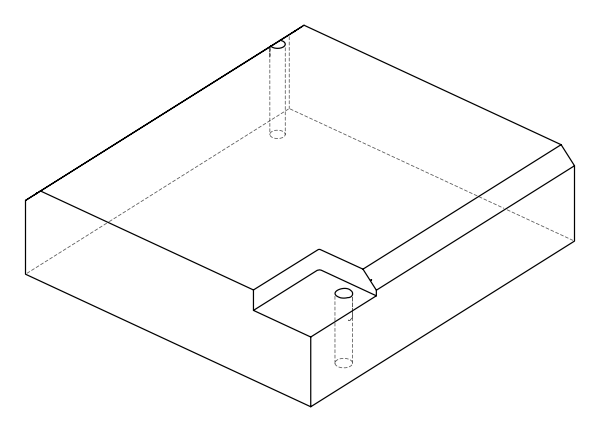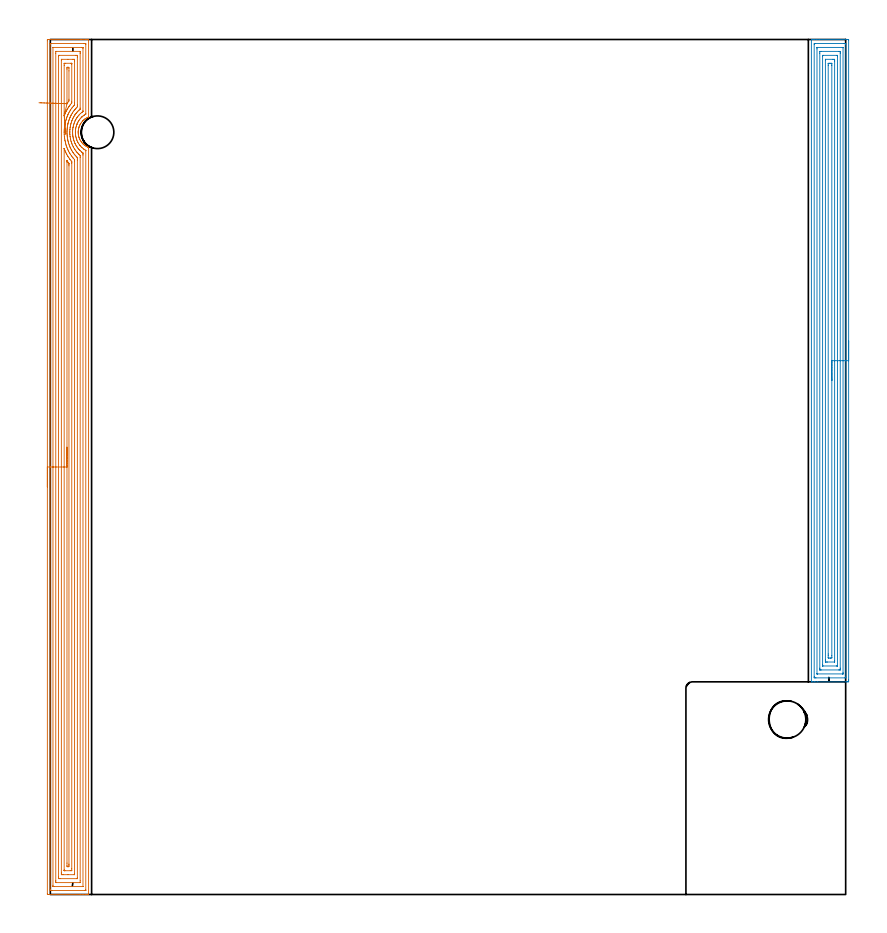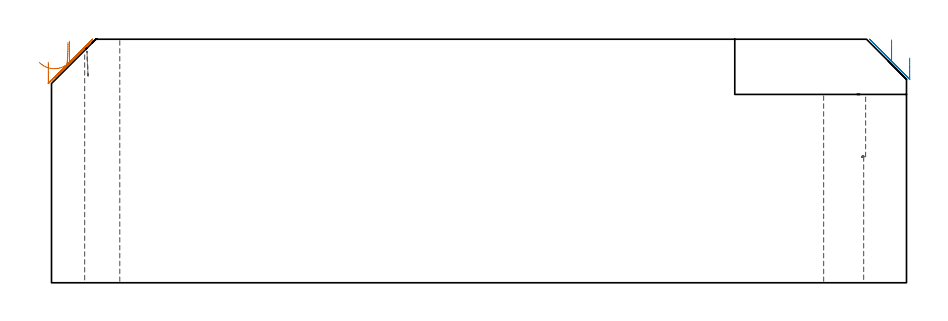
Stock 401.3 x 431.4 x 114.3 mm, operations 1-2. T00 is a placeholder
(PLAN: 11 operations, 8 tool changes, 134.3 min)
(1 AREA_MILL | FG_CHAMFER_SURFACE | UGT0205_001 | 27.85 min | 93337 mm3)
(2 AREA_MILL_1 | FG_CHAMFER_SURFACE_1 | UGT0205_001 | 18.47 min | 58631 mm3)
(3 MILL_CORNER_NOTCH_RECTANGULAR | CORNER_NOTCH_RECTANGULAR | NXT0201_008 | Follow Part, ap 1.5, ae 75% | 83.98 min | 222568 mm3)
(4 MILL_SLOT_ROUND_PART | SLOT_PARTIAL_ROUND | NXT0201_013 | Follow Part, ap 2.5, ae 75% | 2.01 min | 8068 mm3)
(5 SPOT_DRILL | STEP1HOLE | NXT0321_9005460120000 | 0.03 min | 19 mm3)
(6 SPOT_DRILL_1 | STEP1HOLE_1 | NXT0321_9005460120000 | 0.05 min | 0 mm3)
(7 DRILL_BLIND_HOLE_INTO_CENTER | STEP1HOLE | NXT0301_038 | 0.05 min | 304 mm3)
(8 GUN_DRILL_THROUGH_HOLE | STEP1HOLE | UGT0307_002 | 0.55 min | 2939 mm3)
(9 SPADE_DRILL_TO_ENLARGE_THROUGH_HOLE | STEP1HOLE | UGT0306_007 | 0.49 min | 21007 mm3)
(10 DRILL_THROUGH_HOLE_INTO_CENTER | STEP1HOLE_1 | NXT0301_065 | 0.38 min | 4066 mm3)
(11 DRILL_TO_ENLARGE_THROUGH_HOLE | STEP1HOLE_1 | UGT0301_256 | 0.4 min | 12518 mm3)
(TOOL UGT0205_001 | Chamfer Mill 20 x 3 x 45 deg. | D20 FL50 Z2)
(TOOL NXT0201_008 | ENDMILL 6mm [2P460-0600-NA 1630] | D6 FL26 Z6)
(TOOL NXT0201_013 | ENDMILL 10mm | D10 FL30 Z4)
(TOOL NXT0321_9005460120000 | NC Spot Drill, 142deg, 12mm, Carbide, Uncoated | D12 PA142 FL30 Z2)
(TOOL NXT0301_038 | Carbide Drill 6.7mm [860.1-0670-034A1-MM 2214] | D6.7 PA140 FL53 Z2)
(TOOL UGT0307_002 | Gun Drill 6 mm | D6 PA130 FL24 Z1)
(TOOL UGT0306_007 | Spade Drill 16.5mm | D16.5 PA132 FL10 Z2)
(TOOL NXT0301_065 | Carbide Drill 9.4mm [860.1-0940-075A1-MM 2214] | D9.4 PA140 FL98 Z2)
(TOOL UGT0301_256 | Twist Drill 18.8 mm | D18.8 PA118 FL135 Z2)
(OP 1 AREA_MILL)
G17 G21 G94 G90
T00 M6
G54
G17 G0 G90 X-1.5 Y205.7 S1061 M3
G43 Z124.3 H0
Z103.5
G94 G1 Y205.738 Z102.628 F250.
Y205.852 Z101.763
Y206.041 Z100.912
Y206.303 Z100.08
Y206.637 Z99.274
Y207.04 Z98.5
Y207.508 Z97.764
Y208.04 Z97.072
Y208.629 Z96.429
Y209.272 Z95.84
Y209.964 Z95.308
Y210.7 Z94.84
Y211.474 Z94.437
Y212.28 Z94.103
Y213.112 Z93.841
Y213.963 Z93.652
Y214.828 Z93.538
Y215.7 Z93.5
Y430.769
X-1.497 Y431.072 Z93.502
X-1.492 Y431.39 Z93.506
X-1.17 Y431.4 Z93.828
X15.404 Z110.399
X17.816 Z112.811
X18.548 Z113.548
X18.813 Z113.813
X19.242 Y431.393 Z114.233
X19.304 Y431.39 Z114.295
X19.3 Y431.22 Z114.3
Y392.316
X19.294 Y392.293 Z114.292
X19.274 Y392.277 Z114.273
X19.185 Y392.239 Z114.183
X19.016 Y392.161 Z114.012
X18.785 Y392.056 Z113.781
X18.388 Y391.856 Z113.387
X17.967 Y391.61 Z112.966
X17.816 Y391.512 Z112.813
X17.555 Y391.345 Z112.553
X17.501 Y391.306 Z112.499
X17.27 Y391.124 Z112.268
X17.049 Y390.949 Z112.048
X16.924 Y390.841 Z111.924
X16.613 Y390.571 Z111.613
X16.487 Y390.451 Z111.486
X16.33 Y390.278 Z111.329
X16.097 Y390.022 Z111.097
X15.708 Y389.557 Z110.706
X15.407 Y389.115 Z110.406
X15.177 Y388.739 Z110.174
X15.13 Y388.663 Z110.128
X15.091 Y388.59 Z110.09
X14.934 Y388.292 Z109.931
X14.838 Y388.112 Z109.837
X14.771 Y387.959 Z109.77
X14.723 Y387.845 Z109.719
X14.689 Y387.769 Z109.686
X14.549 Y387.398 Z109.548
X14.521 Y387.324 Z109.521
X14.404 Y386.951 Z109.399
X14.38 Y386.875 Z109.375
X14.323 Y386.65 Z109.318
X14.286 Y386.503 Z109.279
X14.266 Y386.43 Z109.262
X14.249 Y386.351 Z109.247
X14.226 Y386.233 Z109.223
X14.194 Y386.056 Z109.184
X14.178 Y385.981 Z109.17
X14.113 Y385.535 Z109.109
X14.07 Y385.088 Z109.068
X14.058 Y384.864 Z109.057
X14.053 Y384.641 Z109.051
X14.068 Y384.268 Z109.058
X14.069 Y384.194 Z109.061
X14.102 Y383.746 Z109.1
X14.125 Y383.572 Z109.123
X14.152 Y383.374 Z109.148
X14.161 Y383.3 Z109.159
X14.247 Y382.852 Z109.245
X14.356 Y382.406 Z109.354
X14.469 Y382.039 Z109.468
X14.494 Y381.957 Z109.493
X14.632 Y381.585 Z109.627
X14.658 Y381.512 Z109.655
X14.769 Y381.251 Z109.768
X14.838 Y381.088 Z109.837
X15.084 Y380.618 Z110.081
X15.355 Y380.167 Z110.353
X15.648 Y379.724 Z110.647
X15.726 Y379.621 Z110.725
X16.06 Y379.219 Z111.057
X16.41 Y378.83 Z111.406
X16.478 Y378.764 Z111.474
X16.615 Y378.631 Z111.611
X17.02 Y378.274 Z112.018
X17.253 Y378.086 Z112.253
X17.439 Y377.937 Z112.438
X17.501 Y377.893 Z112.5
X17.94 Y377.608 Z112.939
X18.159 Y377.48 Z113.159
X18.388 Y377.347 Z113.387
X18.618 Y377.232 Z113.616
X18.707 Y377.189 Z113.703
X18.855 Y377.114 Z113.855
X18.955 Y377.064 Z113.954
X18.998 Y377.043 Z113.997
X19.206 Y376.952 Z114.202
X19.296 Y376.907 Z114.29
X19.3 Y376.667 Z114.3
Y0.184
X19.297 Y0.01 Z114.288
X19.242 Y0.007 Z114.233
X18.813 Y0. Z113.813
X18.548 Z113.548
X17.816 Z112.811
X16.558 Z111.555
X15.141 Z110.137
X-1.17 Z93.827
X-1.492 Y0.01 Z93.506
X-1.499 Y0.331 Z93.499
X-1.5 Y0.346
Y215.7 Z93.5
X-0.086 Z94.914
X-0.085 Y429.122 Z94.915
X-0.083 Y429.262 Z94.917
X-0.079 Y429.355 Z94.921
X-0.075 Y429.392 Z94.925
X-0.067 Y429.393 Z94.933
X-0.016 Y429.396 Z94.984
X0.458 Y429.4 Z95.458
X16.924 Z111.924
X17.399 Y429.399 Z112.399
X17.816 Y429.392 Z112.816
X17.869 Y429.39 Z112.869
X17.879 Y429.191 Z112.879
X17.884 Y429.051 Z112.884
X17.885 Y428.981 Z112.885
Y394.034
Y393.964
X17.882 Y393.824 Z112.882
X17.879 Y393.735 Z112.879
X17.861 Y393.721 Z112.861
X17.816 Y393.69 Z112.816
X17.52 Y393.507 Z112.52
X17.04 Y393.21 Z112.04
X16.97 Y393.164 Z111.97
X16.924 Y393.13 Z111.924
X16.47 Y392.772 Z111.47
X16.032 Y392.412 Z111.032
X15.981 Y392.368 Z110.981
X15.923 Y392.316 Z110.923
X15.652 Y392.054 Z110.652
X15.532 Y391.924 Z110.532
X15.141 Y391.493 Z110.141
X15.08 Y391.422 Z110.08
X14.709 Y390.96 Z109.709
X14.409 Y390.528 Z109.409
X14.346 Y390.431 Z109.346
X14.249 Y390.275 Z109.249
X14.011 Y389.872 Z109.011
X13.883 Y389.633 Z108.883
X13.702 Y389.288 Z108.702
X13.454 Y388.739 Z108.454
X13.437 Y388.699 Z108.437
X13.426 Y388.671 Z108.426
X13.358 Y388.487 Z108.358
X13.194 Y388.009 Z108.194
X13.142 Y387.845 Z108.142
X13.05 Y387.536 Z108.05
X12.906 Y386.951 Z107.906
X12.832 Y386.583 Z107.832
X12.75 Y386.056 Z107.75
X12.717 Y385.805 Z107.717
X12.662 Y385.162 Z107.662
X12.652 Y384.975 Z107.652
X12.645 Y384.629 Z107.645
X12.654 Y384.268 Z107.654
X12.661 Y384.073 Z107.661
X12.719 Y383.374 Z107.719
X12.733 Y383.24 Z107.733
X12.755 Y383.084 Z107.755
X12.859 Y382.479 Z107.859
X12.972 Y381.972 Z107.972
X13.073 Y381.585 Z108.073
X13.358 Y380.711 Z108.358
X13.366 Y380.691 Z108.366
X13.629 Y380.068 Z108.629
X13.679 Y379.957 Z108.679
X13.759 Y379.796 Z108.759
X13.929 Y379.476 Z108.929
X14.272 Y378.88 Z109.272
X14.717 Y378.23 Z109.717
X14.892 Y378.008 Z109.892
X15.141 Y377.71 Z110.141
X15.689 Y377.114 Z110.689
X16.032 Y376.798 Z111.032
X16.727 Y376.219 Z111.727
X16.924 Y376.078 Z111.924
X17.352 Y375.79 Z112.352
X17.816 Y375.514 Z112.816
X17.867 Y375.48 Z112.867
X17.878 Y375.471 Z112.878
X17.881 Y375.442 Z112.881
X17.884 Y375.395 Z112.884
X17.885 Y375.325 Z112.885
X17.886 Y375.255 Z112.886
X17.885 Y2.279 Z112.885
X17.882 Y2.138 Z112.882
X17.879 Y2.045 Z112.879
X17.875 Y2.008 Z112.875
X17.867 Y2.007 Z112.867
X17.816 Y2.004 Z112.816
X17.342 Y2. Z112.342
X0.876 Z95.876
X0.401 Y2.001 Z95.401
X-0.016 Y2.008 Z94.984
X-0.069 Y2.01 Z94.931
X-0.079 Y2.208 Z94.921
X-0.084 Y2.349 Z94.916
X-0.085 Y2.419 Z94.915
X-0.086 Y215.7 Z94.914
X1.328 Z96.328
X1.329 Y427.302 Z96.329
X1.33 Y427.357 Z96.33
X1.332 Y427.383 Z96.332
X1.334 Y427.389 Z96.334
X1.354 Y427.391 Z96.354
X1.562 Y427.399 Z96.562
X16.032 Z111.032
X16.239 Y427.395 Z111.239
X16.377 Y427.39 Z111.377
X16.465 Y427.383 Z111.465
X16.467 Y427.338 Z111.467
X16.469 Y427.192 Z111.469
X16.471 Y426.752 Z111.471
Y395.453
X16.469 Y395.226 Z111.469
X16.467 Y395.113 Z111.467
X16.464 Y395.061 Z111.464
X16.395 Y394.999 Z111.395
X16.19 Y394.841 Z111.19
X16.032 Y394.719 Z111.032
X15.693 Y394.445 Z110.693
X15.279 Y394.105 Z110.279
X15.205 Y394.04 Z110.205
X15.141 Y393.979 Z110.141
X14.753 Y393.599 Z109.753
X14.394 Y393.21 Z109.394
X14.326 Y393.134 Z109.326
X14.249 Y393.044 Z109.249
X13.923 Y392.643 Z108.923
X13.669 Y392.316 Z108.669
X13.541 Y392.133 Z108.541
X13.358 Y391.862 Z108.358
X13.188 Y391.592 Z108.188
X13.084 Y391.422 Z108.084
X12.858 Y391.029 Z107.858
X12.587 Y390.528 Z107.587
X12.546 Y390.447 Z107.546
X12.466 Y390.275 Z107.466
X12.193 Y389.633 Z107.193
X12.028 Y389.179 Z107.028
X11.877 Y388.739 Z106.877
X11.806 Y388.507 Z106.806
X11.721 Y388.218 Z106.721
X11.622 Y387.845 Z106.622
X11.612 Y387.807 Z106.612
X11.575 Y387.651 Z106.575
X11.459 Y387.066 Z106.459
X11.439 Y386.951 Z106.439
X11.342 Y386.29 Z106.342
X11.314 Y386.056 Z106.314
X11.264 Y385.474 Z106.264
X11.244 Y385.162 Z106.244
X11.23 Y384.613 Z106.23
X11.239 Y384.268 Z106.239
X11.269 Y383.68 Z106.269
X11.294 Y383.374 Z106.294
X11.322 Y383.058 Z106.322
X11.37 Y382.685 Z106.37
X11.403 Y382.479 Z106.403
X11.471 Y382.09 Z106.471
X11.567 Y381.593 Z106.567
X11.575 Y381.557 Z106.575
X11.753 Y380.867 Z106.753
X11.807 Y380.691 Z106.807
X11.917 Y380.347 Z106.917
X12.107 Y379.796 Z107.107
X12.466 Y378.91 Z107.466
X12.473 Y378.896 Z107.473
X12.783 Y378.305 Z107.783
X12.953 Y378.008 Z107.953
X13.358 Y377.351 Z108.358
X13.516 Y377.114 Z108.516
X13.897 Y376.573 Z108.897
X14.189 Y376.219 Z109.189
X14.249 Y376.151 Z109.249
X14.644 Y375.724 Z109.644
X14.829 Y375.526 Z109.829
X15.032 Y375.325 Z110.032
X15.141 Y375.228 Z110.141
X15.831 Y374.633 Z110.831
X16.032 Y374.469 Z111.032
X16.081 Y374.431 Z111.081
X16.188 Y374.353 Z111.188
X16.465 Y374.149 Z111.465
X16.467 Y374.1 Z111.467
X16.469 Y373.993 Z111.469
X16.471 Y373.537 Z111.471
Y373.096
Y4.098
X16.47 Y4.043 Z111.47
X16.467 Y4.017 Z111.467
X16.466 Y4.011 Z111.466
X16.446 Y4.009 Z111.446
X16.238 Y4.001 Z111.238
X1.768 Z96.768
X1.56 Y4.005 Z96.56
X1.423 Y4.01 Z96.423
X1.335 Y4.017 Z96.335
X1.333 Y4.062 Z96.333
X1.331 Y4.208 Z96.331
X1.329 Y4.648 Z96.329
X1.328 Y215.7 Z96.328
X2.743 Z97.743
Y424.509
X2.746 Y425.316 Z97.746
X2.749 Y425.372 Z97.749
X2.752 Y425.39 Z97.752
X2.774 Y425.392 Z97.774
X2.885 Y425.396 Z97.885
X3.107 Y425.399 Z98.107
X14.695 Z109.695
X14.916 Y425.397 Z109.916
X15.025 Y425.392 Z110.025
X15.048 Y425.39 Z110.048
X15.051 Y425.375 Z110.051
X15.053 Y425.333 Z110.053
X15.057 Y424.593 Z110.057
Y424.509
Y396.787
X15.052 Y396.382 Z110.052
X15.05 Y396.283 Z110.05
X15.041 Y396.243 Z110.041
X15.012 Y396.217 Z110.012
X14.909 Y396.126 Z109.909
X14.639 Y395.893 Z109.639
X14.433 Y395.709 Z109.433
X14.249 Y395.537 Z109.249
X13.978 Y395.271 Z108.978
X13.718 Y394.999 Z108.718
X13.547 Y394.809 Z108.547
X13.358 Y394.594 Z108.358
X13.135 Y394.328 Z108.135
X12.955 Y394.105 Z107.955
X12.743 Y393.827 Z107.743
X12.466 Y393.441 Z107.466
X12.373 Y393.304 Z107.373
X12.312 Y393.21 Z107.312
X12.032 Y392.752 Z107.032
X11.775 Y392.316 Z106.775
X11.575 Y391.951 Z106.575
X11.395 Y391.602 Z106.395
X11.311 Y391.422 Z106.311
X11.12 Y390.984 Z106.12
X10.928 Y390.528 Z105.928
X10.861 Y390.349 Z105.861
X10.683 Y389.861 Z105.683
X10.626 Y389.691 Z105.626
X10.607 Y389.633 Z105.607
X10.42 Y389.003 Z105.42
X10.352 Y388.739 Z105.352
X10.24 Y388.289 Z105.24
X10.147 Y387.845 Z105.147
X10.087 Y387.548 Z105.087
X9.994 Y386.951 Z104.994
X9.969 Y386.773 Z104.969
X9.886 Y386.056 Z104.886
X9.878 Y385.969 Z104.878
X9.824 Y385.162 Z104.824
X9.822 Y385.131 Z104.822
X9.818 Y384.705 Z104.818
Y384.268
X9.819 Y384.24 Z104.819
X9.867 Y383.374 Z104.867
X9.873 Y383.291 Z104.873
X9.96 Y382.479 Z104.96
X9.986 Y382.285 Z104.986
X10.103 Y381.585 Z105.103
X10.183 Y381.193 Z105.183
X10.298 Y380.691 Z105.298
X10.475 Y380.005 Z105.475
X10.54 Y379.796 Z105.54
X10.683 Y379.358 Z105.683
X10.842 Y378.902 Z105.842
X10.941 Y378.644 Z105.941
X11.209 Y378.008 Z106.209
X11.321 Y377.753 Z106.321
X11.575 Y377.242 Z106.575
X11.642 Y377.114 Z106.642
X11.722 Y376.965 Z106.722
X12.179 Y376.219 Z107.179
X12.466 Y375.773 Z107.466
X12.786 Y375.325 Z107.786
X13.031 Y375. Z108.031
X13.358 Y374.605 Z108.358
X13.51 Y374.431 Z108.51
X13.866 Y374.05 Z108.866
X14.249 Y373.665 Z109.249
X14.381 Y373.537 Z109.381
X14.557 Y373.375 Z109.557
X15.05 Y372.923 Z110.05
X15.055 Y372.728 Z110.055
X15.056 Y372.642 Z110.056
X15.057 Y371.832 Z110.057
Y6.891
X15.054 Y6.084 Z110.054
X15.051 Y6.028 Z110.051
X15.048 Y6.01 Z110.048
X15.026 Y6.008 Z110.026
X14.915 Y6.004 Z109.915
X14.693 Y6.001 Z109.693
X3.105 Z98.105
X2.884 Y6.003 Z97.884
X2.774 Y6.008 Z97.774
X2.752 Y6.01 Z97.752
X2.749 Y6.025 Z97.749
X2.747 Y6.067 Z97.747
X2.743 Y6.807 Z97.743
Y6.891
Y215.7
X4.157 Z99.157
Y423.007
X4.159 Y423.293 Z99.159
X4.162 Y423.374 Z99.162
X4.164 Y423.391 Z99.164
X4.168 Y423.394 Z99.168
X4.188 Y423.397 Z99.188
X4.273 Y423.399 Z99.273
X4.442 Y423.4 Z99.442
X12.681 Z107.681
X13.358 Y423.398 Z108.358
X13.576 Y423.396 Z108.576
X13.631 Y423.39 Z108.631
X13.636 Y423.375 Z108.636
X13.639 Y423.333 Z108.639
X13.642 Y422.721 Z108.642
X13.643 Y422.435 Z108.643
X13.642 Y398.291 Z108.642
X13.639 Y397.682 Z108.639
X13.637 Y397.402 Z108.637
X13.044 Y396.787 Z108.044
X12.768 Y396.485 Z107.768
X12.466 Y396.148 Z107.466
X12.349 Y396.011 Z107.349
X12.251 Y395.893 Z107.251
X11.952 Y395.514 Z106.952
X11.563 Y394.999 Z106.563
X11.214 Y394.466 Z106.214
X10.989 Y394.105 Z105.989
X10.683 Y393.591 Z105.683
X10.547 Y393.347 Z105.547
X10.474 Y393.21 Z105.474
X10.242 Y392.759 Z105.242
X10.036 Y392.316 Z105.036
X9.961 Y392.146 Z104.961
X9.792 Y391.754 Z104.792
X9.696 Y391.518 Z104.696
X9.659 Y391.422 Z104.659
X9.461 Y390.859 Z104.461
X9.347 Y390.528 Z104.347
X9.24 Y390.186 Z104.24
X9.076 Y389.633 Z104.076
X9.038 Y389.495 Z104.038
X8.9 Y388.953 Z103.9
X8.861 Y388.778 Z103.861
X8.853 Y388.739 Z103.853
X8.715 Y388.031 Z103.715
X8.684 Y387.845 Z103.684
X8.595 Y387.256 Z103.595
X8.557 Y386.951 Z103.557
X8.502 Y386.455 Z103.502
X8.467 Y386.056 Z103.467
X8.439 Y385.624 Z103.439
X8.414 Y385.162 Z103.414
X8.404 Y384.765 Z103.404
X8.41 Y384.268 Z103.41
X8.427 Y383.848 Z103.427
X8.453 Y383.374 Z103.453
X8.489 Y382.891 Z103.489
X8.531 Y382.479 Z103.531
X8.6 Y381.886 Z103.6
X8.65 Y381.585 Z103.65
X8.786 Y380.805 Z103.786
X8.809 Y380.691 Z103.809
X8.9 Y380.278 Z103.9
X9.019 Y379.796 Z104.019
X9.059 Y379.637 Z104.059
X9.176 Y379.218 Z104.176
X9.277 Y378.902 Z104.277
X9.46 Y378.34 Z104.46
X9.578 Y378.008 Z104.578
X9.792 Y377.461 Z104.792
X9.935 Y377.114 Z104.935
X10.044 Y376.861 Z105.044
X10.359 Y376.219 Z105.359
X10.683 Y375.62 Z105.683
X10.854 Y375.325 Z105.854
X11.111 Y374.896 Z106.111
X11.418 Y374.431 Z106.418
X11.575 Y374.206 Z106.575
X12.067 Y373.537 Z107.067
X12.466 Y373.053 Z107.466
X12.841 Y372.642 Z107.841
X13.358 Y372.105 Z108.358
X13.534 Y371.924 Z108.534
X13.624 Y371.833 Z108.624
X13.636 Y371.748 Z108.636
X13.639 Y371.466 Z108.639
X13.642 Y370.854 Z108.642
X13.643 Y370.568 Z108.643
Y8.393
X13.641 Y8.107 Z108.641
X13.638 Y8.026 Z108.638
X13.636 Y8.009 Z108.636
X13.631 Y8.006 Z108.631
X13.612 Y8.003 Z108.612
X13.527 Y8.001 Z108.527
X13.358 Y8. Z108.358
X5.119 Z100.119
X4.442 Y8.002 Z99.442
X4.224 Y8.004 Z99.224
X4.169 Y8.01 Z99.169
X4.164 Y8.025 Z99.164
X4.161 Y8.067 Z99.161
X4.158 Y8.679 Z99.158
X4.157 Y8.965 Z99.157
Y215.7
X5.571 Z100.571
Y420.932
X5.572 Y421.26 Z100.572
X5.575 Y421.342 Z100.575
X5.578 Y421.38 Z100.578
X5.581 Y421.39 Z100.581
X5.604 Y421.392 Z100.604
X5.761 Y421.398 Z100.761
X8.88 Y421.4 Z103.88
X11.109 Z106.109
X11.575 Y421.399 Z106.575
X12.003 Y421.397 Z107.003
X12.188 Y421.39 Z107.188
X12.222 Y421.38 Z107.222
X12.224 Y421.315 Z107.224
X12.227 Y421.172 Z107.227
X12.228 Y420.932 Z107.228
X12.229 Y420.276 Z107.229
X12.228 Y399.47 Z107.228
X12.225 Y398.818 Z107.225
X12.222 Y398.576 Z107.222
X12.21 Y398.42 Z107.21
X12.113 Y398.308 Z107.113
X11.985 Y398.164 Z106.985
X11.552 Y397.682 Z106.552
X11.165 Y397.198 Z106.165
X10.841 Y396.787 Z105.841
X10.773 Y396.697 Z105.773
X10.683 Y396.571 Z105.683
X10.222 Y395.893 Z105.222
X10.054 Y395.63 Z105.054
X9.792 Y395.209 Z104.792
X9.713 Y395.078 Z104.713
X9.668 Y394.999 Z104.668
X9.396 Y394.501 Z104.396
X9.184 Y394.105 Z104.184
X9.088 Y393.916 Z104.088
X8.9 Y393.521 Z103.9
X8.804 Y393.307 Z103.804
X8.762 Y393.21 Z103.762
X8.541 Y392.676 Z103.541
X8.398 Y392.316 Z103.398
X8.293 Y392.03 Z103.293
X8.076 Y391.422 Z103.076
X8.059 Y391.371 Z103.059
X8.008 Y391.214 Z103.008
X7.851 Y390.685 Z102.851
X7.807 Y390.528 Z102.807
X7.663 Y389.98 Z102.663
X7.577 Y389.633 Z102.577
X7.493 Y389.256 Z102.493
X7.386 Y388.739 Z102.386
X7.342 Y388.513 Z102.342
X7.234 Y387.845 Z102.234
X7.219 Y387.742 Z102.219
X7.118 Y386.951 Z102.118
X7.117 Y386.937 Z102.117
X7.047 Y386.127 Z102.047
X7.042 Y386.056 Z102.042
X7. Y385.279 Z102.
X6.997 Y385.162 Z101.997
X6.991 Y384.394 Z101.991
X6.994 Y384.268 Z101.994
X7.025 Y383.466 Z102.025
X7.03 Y383.374 Z102.03
X7.094 Y382.502 Z102.094
X7.096 Y382.479 Z102.096
X7.117 Y382.269 Z102.117
X7.197 Y381.585 Z102.197
X7.21 Y381.492 Z102.21
X7.349 Y380.691 Z102.349
X7.401 Y380.405 Z102.401
X7.53 Y379.796 Z102.53
X7.657 Y379.255 Z102.657
X7.748 Y378.902 Z102.748
X7.844 Y378.544 Z102.844
X8.002 Y378.014 Z103.002
X8.008 Y377.996 Z103.008
X8.313 Y377.114 Z103.313
X8.505 Y376.616 Z103.505
X8.671 Y376.219 Z103.671
X8.9 Y375.691 Z103.9
X9.073 Y375.325 Z104.073
X9.242 Y374.982 Z104.242
X9.546 Y374.431 Z104.546
X9.792 Y374.012 Z104.792
X10.082 Y373.537 Z105.082
X10.651 Y372.675 Z105.651
X11.061 Y372.13 Z106.061
X11.367 Y371.748 Z106.367
X11.575 Y371.5 Z106.575
X12.153 Y370.854 Z107.153
X12.222 Y370.767 Z107.222
X12.224 Y370.689 Z107.224
X12.227 Y370.526 Z107.227
X12.229 Y370.198 Z107.229
Y369.96
Y10.468
X12.227 Y10.14 Z107.227
X12.225 Y10.058 Z107.225
X12.222 Y10.02 Z107.222
X12.219 Y10.01 Z107.219
X12.196 Y10.008 Z107.196
X12.039 Y10.002 Z107.039
X8.92 Y10. Z103.92
X6.691 Z101.691
X6.225 Y10.001 Z101.225
X5.797 Y10.003 Z100.797
X5.612 Y10.01 Z100.612
X5.578 Y10.02 Z100.578
X5.576 Y10.085 Z100.576
X5.573 Y10.228 Z100.573
X5.572 Y10.468 Z100.572
X5.571 Y11.124 Z100.571
Y215.7
X6.985 Z101.985
X6.986 Y376.25 Z101.986
X6.987 Y376.349 Z101.987
X6.988 Y376.351 Z101.988
X6.991 Y376.349 Z101.991
X6.999 Y376.338 Z101.999
X7.043 Y376.219 Z102.043
X7.117 Y376.026 Z102.117
X7.404 Y375.325 Z102.404
X7.611 Y374.83 Z102.611
X7.797 Y374.431 Z102.797
X8.008 Y373.995 Z103.008
X8.249 Y373.537 Z103.249
X8.539 Y373.005 Z103.539
X8.756 Y372.642 Z103.756
X8.9 Y372.41 Z103.9
X9.332 Y371.748 Z104.332
X9.792 Y371.082 Z104.792
X9.959 Y370.854 Z104.959
X10.562 Y370.082 Z105.562
X10.683 Y369.935 Z105.683
X10.785 Y369.812 Z105.785
X10.808 Y369.774 Z105.808
X10.811 Y369.637 Z105.811
X10.813 Y369.461 Z105.813
X10.814 Y369.197 Z105.814
X10.815 Y369.065 Z105.815
X10.814 Y13.019 Z105.814
X10.812 Y12.256 Z105.812
X10.81 Y12.129 Z105.81
X10.804 Y12.01 Z105.804
X10.683 Y12.008 Z105.683
X10.046 Y12.001 Z105.046
X7.372 Y12. Z102.372
X7.117 Y12.002 Z102.117
X7.032 Y12.004 Z102.032
X7.002 Y12.009 Z102.002
X6.992 Y12.012 Z101.992
X6.99 Y12.037 Z101.99
X6.987 Y12.124 Z101.987
X6.986 Y12.256 Z101.986
X6.985 Y12.388 Z101.985
Y215.7
X8.399 Z103.399
X8.4 Y369.567 Z103.4
X8.401 Y369.96 Z103.401
X8.404 Y370.128 Z103.404
X8.406 Y370.191 Z103.406
X8.408 Y370.196 Z103.408
X8.431 Y370.168 Z103.431
X8.477 Y370.107 Z103.477
X8.9 Y369.52 Z103.9
X9.243 Y369.065 Z104.243
X9.325 Y368.954 Z104.325
X9.382 Y368.877 Z104.382
X9.393 Y368.813 Z104.393
X9.397 Y368.567 Z104.397
X9.399 Y368.171 Z104.399
X9.4 Y367.669 Z104.4
Y15.331
X9.399 Y14.939 Z104.399
X9.397 Y14.44 Z104.397
X9.393 Y14.045 Z104.393
X8.94 Y14.004 Z103.94
X8.9 Y14.006 Z103.9
X8.407 Y14.045 Z103.407
X8.402 Y14.544 Z103.402
X8.399 Y15.833 Z103.399
Y215.7
Y216.572 Z103.438
Y217.436 Z103.551
Y218.288 Z103.74
Y219.12 Z104.003
Y219.926 Z104.336
Y220.7 Z104.739
Y221.436 Z105.208
Y222.128 Z105.739
Y222.771 Z106.328
Y223.36 Z106.972
Y223.891 Z107.664
Y224.36 Z108.399
Y224.763 Z109.173
Y225.097 Z109.979
Y225.359 Z110.811
Y225.548 Z111.663
Y225.662 Z112.528
Y225.7 Z113.399
G0 Z124.3
X7.734 Y383.748
Z112.765
G1 X7.737 Y383.718 Z111.894
X7.733 Y383.763 Z111.022
X7.723 Y383.883 Z110.158
X7.708 Y384.078 Z109.308
X7.687 Y384.347 Z108.478
X7.66 Y384.686 Z107.675
X7.627 Y385.094 Z106.905
X7.59 Y385.567 Z106.173
X7.547 Y386.102 Z105.485
X7.5 Y386.695 Z104.847
X7.449 Y387.341 Z104.263
X7.393 Y388.035 Z103.737
X7.335 Y388.772 Z103.275
X7.273 Y389.547 Z102.878
X7.209 Y390.353 Z102.551
X7.143 Y391.185 Z102.295
X7.075 Y392.035 Z102.113
X7.007 Y392.898 Z102.007
X6.992 Y393.079 Z101.992
X6.989 Y393.21 Z101.989
X6.986 Y393.341 Z101.986
X6.985 Y394.105 Z101.985
Y418.381
X6.988 Y419.144 Z101.988
X6.99 Y419.271 Z101.99
X6.996 Y419.39 Z101.996
X7.117 Y419.392 Z102.117
X7.754 Y419.399 Z102.754
X10.428 Y419.4 Z105.428
X10.683 Y419.398 Z105.683
X10.768 Y419.395 Z105.768
X10.798 Y419.391 Z105.798
X10.808 Y419.388 Z105.808
X10.81 Y419.363 Z105.81
X10.813 Y419.276 Z105.813
X10.814 Y419.144 Z105.814
X10.815 Y419.012 Z105.815
X10.814 Y400.233 Z105.814
X10.808 Y399.47 Z105.808
X10.806 Y399.41 Z105.806
X10.129 Y398.576 Z105.129
X9.982 Y398.385 Z104.982
X9.792 Y398.131 Z104.792
X9.604 Y397.87 Z104.604
X9.473 Y397.682 Z104.473
X9.243 Y397.338 Z104.243
X8.884 Y396.787 Z103.884
X8.561 Y396.233 Z103.561
X8.367 Y395.893 Z103.367
X8.24 Y395.661 Z103.24
X8.008 Y395.228 Z103.008
X7.931 Y395.076 Z102.931
X7.894 Y394.999 Z102.894
X7.652 Y394.462 Z102.652
X7.495 Y394.105 Z102.495
X7.383 Y393.838 Z102.383
X7.125 Y393.21 Z102.125
X7.117 Y393.188 Z102.117
X7.007 Y392.898 Z102.007
X8.405 Y399.012 Z103.405
X8.403 Y399.017 Z103.403
X8.4 Y399.041 Z103.4
Y399.078
X8.399 Y399.47 Z103.399
X8.4 Y416.461 Z103.4
X8.403 Y416.96 Z103.403
X8.407 Y417.355 Z103.407
X8.859 Y417.396 Z103.859
X8.9 Y417.394 Z103.9
X9.393 Y417.355 Z104.393
X9.398 Y416.856 Z104.398
X9.4 Y415.567 Z104.4
X9.399 Y401.259 Z104.399
X9.397 Y400.76 Z104.397
X9.393 Y400.364 Z104.393
X8.733 Y399.47 Z103.733
X8.419 Y399.024 Z103.419
X8.407 Y399.012 Z103.407
X8.405 Z103.405
X7.762 Y399.033 Z102.815
X7.07 Y399.055 Z102.285
X6.334 Y399.079 Z101.816
X5.561 Y399.105 Z101.413
X4.755 Y399.131 Z101.08
X3.924 Y399.158 Z100.818
X3.072 Y399.186 Z100.629
X2.208 Y399.214 Z100.515
X1.337 Y399.243 Z100.478
X0.466 Y399.271 Z100.516
X-0.399 Y399.299 Z100.63
X-1.25 Y399.327 Z100.819
X-2.082 Y399.354 Z101.082
X-2.887 Y399.381 Z101.416
X-3.66 Y399.406 Z101.819
X-4.396 Y399.43 Z102.288
X-5.087 Y399.453 Z102.819
X-5.73 Y399.474 Z103.408
G0 Z124.3
M5
M2
(OP 2 AREA_MILL_1)
G17 G21 G94 G90
T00 M6
G54
G17 G0 G90 X402.8 Y279.35 S1061 M3
G43 Z124.3 H0
Z105.5
G94 G1 Y279.312 Z104.628 F250.
Y279.198 Z103.764
Y279.009 Z102.912
Y278.747 Z102.08
Y278.413 Z101.274
Y278.01 Z100.5
Y277.542 Z99.764
Y277.01 Z99.072
Y276.421 Z98.429
Y275.778 Z97.84
Y275.086 Z97.309
Y274.35 Z96.84
Y273.576 Z96.437
Y272.77 Z96.103
Y271.938 Z95.841
Y271.086 Z95.652
Y270.222 Z95.538
Y269.35 Z95.5
Y108.291
X402.799 Y107.931 Z95.501
X402.795 Y107.403 Z95.503
X402.792 Y107.308 Z95.506
X402.27 Y107.304 Z96.027
X401.644 Y107.3 Z96.653
X387.191 Z111.104
X385.782 Z112.515
X385.417 Z112.878
X384.436 Z113.864
X384.034 Y107.308 Z114.257
X384.003 Y107.31 Z114.288
X384. Y107.484 Z114.3
Y431.216
X384.003 Y431.391 Z114.288
X384.035 Y431.4 Z114.256
X384.436 Z113.864
X384.687 Z113.613
X385.417 Z112.878
X386.669 Z111.628
X388.078 Z110.218
X402.27 Z96.027
X402.533 Y431.398 Z95.764
X402.792 Y431.39 Z95.506
X402.799 Y431.13 Z95.499
X402.8 Y269.35 Z95.5
X401.386 Z96.914
Y109.72
X401.383 Y109.31 Z96.917
X400.911 Y109.301 Z97.389
X386.304 Y109.3 Z111.996
X385.832 Y109.301 Z112.468
X385.417 Y109.31 Z112.883
X385.414 Y109.72 Z112.886
Y109.722
Y428.98
X385.417 Y429.39 Z112.883
X385.889 Y429.399 Z112.411
X400.496 Y429.4 Z97.804
X400.968 Y429.399 Z97.332
X401.383 Y429.39 Z96.917
X401.386 Y428.98 Z96.914
Y269.35
X399.971 Z98.329
Y112.038
X399.969 Y111.508 Z98.331
X399.966 Y111.327 Z98.334
X399.965 Y111.312 Z98.335
X399.939 Y111.308 Z98.361
X399.885 Y111.303 Z98.415
X399.815 Y111.3 Z98.485
X387.191 Y111.301 Z111.109
X386.984 Y111.304 Z111.316
X386.847 Y111.31 Z111.453
X386.834 Y111.312 Z111.466
X386.832 Y111.319 Z111.468
X386.83 Y111.342 Z111.47
X386.829 Y111.387 Z111.471
X386.828 Y111.508 Z111.472
X386.829 Y426.662 Z111.471
X386.831 Y427.192 Z111.469
X386.834 Y427.373 Z111.466
X386.835 Y427.388 Z111.465
X386.861 Y427.392 Z111.439
X386.915 Y427.397 Z111.385
X386.985 Y427.4 Z111.315
X399.609 Y427.399 Z98.691
X399.816 Y427.396 Z98.484
X399.953 Y427.39 Z98.347
X399.966 Y427.388 Z98.334
X399.968 Y427.381 Z98.332
X399.97 Y427.358 Z98.33
X399.971 Y427.313 Z98.329
Y427.192
Y269.35
X398.557 Z99.743
Y114.191
X398.554 Y113.467 Z99.746
X398.55 Y113.36 Z99.75
X398.547 Y113.31 Z99.753
X398.498 Y113.308 Z99.802
X398.277 Y113.304 Z100.023
X397.835 Y113.3 Z100.465
X388.965 Z109.335
X388.522 Y113.304 Z109.778
X388.302 Y113.308 Z109.998
X388.253 Y113.31 Z110.047
X388.25 Y113.346 Z110.05
X388.247 Y113.412 Z110.053
X388.243 Y114.025 Z110.057
Y114.191
Y424.509
X388.246 Y425.233 Z110.054
X388.25 Y425.34 Z110.05
X388.253 Y425.39 Z110.047
X388.302 Y425.392 Z109.998
X388.523 Y425.396 Z109.777
X388.965 Y425.4 Z109.335
X397.835 Z100.465
X398.278 Y425.396 Z100.022
X398.498 Y425.392 Z99.802
X398.547 Y425.39 Z99.753
X398.55 Y425.354 Z99.75
X398.553 Y425.288 Z99.747
X398.557 Y424.675 Z99.743
Y424.509
Y269.35
X397.143 Z101.157
Y115.587
X397.14 Y115.456 Z101.16
X397.136 Y115.352 Z101.164
X397.132 Y115.309 Z101.168
X397.116 Y115.307 Z101.184
X396.948 Y115.302 Z101.352
X396.735 Y115.3 Z101.565
X389.852 Y115.301 Z108.448
X389.756 Y115.302 Z108.544
X389.697 Y115.306 Z108.603
X389.67 Y115.309 Z108.63
X389.664 Y115.391 Z108.636
X389.659 Y115.783 Z108.641
X389.657 Y115.98 Z108.643
Y423.113
X389.659 Y423.244 Z108.641
X389.664 Y423.348 Z108.636
X389.668 Y423.391 Z108.632
X389.684 Y423.393 Z108.616
X389.852 Y423.398 Z108.448
X390.065 Y423.4 Z108.235
X396.948 Y423.399 Z101.352
X397.044 Y423.398 Z101.256
X397.103 Y423.394 Z101.197
X397.13 Y423.391 Z101.17
X397.136 Y423.309 Z101.164
X397.141 Y422.917 Z101.159
X397.143 Y422.72 Z101.157
Y269.35
X395.729 Z102.571
Y117.768
X395.728 Y117.489 Z102.572
X395.725 Y117.349 Z102.575
X395.722 Y117.317 Z102.578
X395.72 Y117.31 Z102.58
X395.704 Y117.307 Z102.596
X395.637 Y117.301 Z102.663
X392.09 Y117.3 Z106.21
X391.626 Y117.301 Z106.674
X391.199 Y117.304 Z107.101
X391.09 Y117.31 Z107.21
X391.078 Y117.426 Z107.222
X391.075 Y117.768 Z107.225
X391.072 Y118.327 Z107.228
X391.071 Y420.932 Z107.229
X391.072 Y421.211 Z107.228
X391.075 Y421.351 Z107.225
X391.078 Y421.383 Z107.222
X391.08 Y421.39 Z107.22
X391.096 Y421.393 Z107.204
X391.163 Y421.399 Z107.137
X394.71 Y421.4 Z103.59
X395.174 Y421.399 Z103.126
X395.6 Y421.396 Z102.7
X395.71 Y421.39 Z102.59
X395.722 Y421.274 Z102.578
X395.725 Y420.932 Z102.575
X395.728 Y420.373 Z102.572
X395.729 Y269.35 Z102.571
X394.315 Z103.985
Y120.451
X394.313 Y119.557 Z103.987
X394.312 Y119.532 Z103.988
X394.287 Y119.31 Z104.013
X393.653 Y119.301 Z104.647
X393.4 Z104.9
X392.765 Y119.303 Z105.535
X392.513 Y119.31 Z105.787
X392.488 Y119.557 Z105.812
X392.487 Y119.583 Z105.813
X392.485 Y120.479 Z105.815
Y121.345
Y418.249
X392.487 Y419.143 Z105.813
X392.488 Y419.168 Z105.812
X392.513 Y419.39 Z105.787
X393.147 Y419.399 Z105.153
X393.4 Z104.9
X394.035 Y419.397 Z104.265
X394.287 Y419.39 Z104.013
X394.312 Y419.143 Z103.988
X394.313 Y419.117 Z103.987
X394.315 Y418.249 Z103.985
Y269.35
Y268.478 Z104.023
Y267.614 Z104.137
Y266.762 Z104.326
Y265.93 Z104.588
Y265.124 Z104.922
Y264.35 Z105.325
Y263.614 Z105.794
Y262.922 Z106.325
Y262.279 Z106.914
Y261.69 Z107.557
Y261.158 Z108.25
Y260.69 Z108.985
Y260.287 Z109.759
Y259.953 Z110.565
Y259.691 Z111.397
Y259.502 Z112.249
Y259.388 Z113.114
Y259.35 Z113.985
G0 Z124.3
M5
M2
